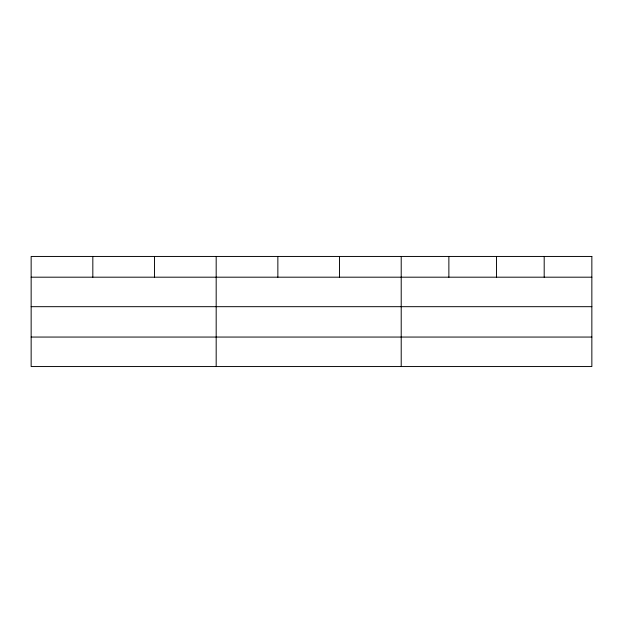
<?xml version="1.0" encoding="UTF-8"?>
<svg xmlns="http://www.w3.org/2000/svg" width="623" height="623" viewBox="0 0 623 623"><rect width="100%" height="100%" fill="white"/><g stroke="black" fill="none" stroke-linecap="round" stroke-linejoin="round"><path stroke-width="0.93" d="M31.15 277.188L591.85 277.188M31.15 306.68L591.85 306.68M31.15 337.059L591.85 337.059M544.191 256.45L544.191 277.188M496.531 256.45L496.531 277.188M448.872 256.45L448.872 277.188M401.212 256.45L401.212 366.55M339.535 256.45L339.535 277.188M277.858 256.45L277.858 277.188M216.181 256.45L216.181 366.55M154.504 256.45L154.504 277.188M92.827 256.45L92.827 277.188M591.85 256.45L31.15 256.45L31.15 366.55L591.85 366.55L591.85 256.45"/></g></svg>
